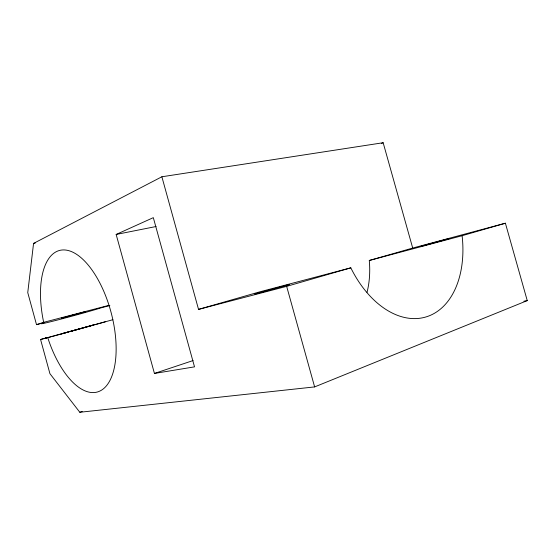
<?xml version="1.0" encoding="UTF-8"?>
<svg xmlns="http://www.w3.org/2000/svg" width="555" height="555" viewBox="0 0 555 555"><rect width="100%" height="100%" fill="white"/><g stroke="black" fill="none" stroke-linecap="round" stroke-linejoin="round"><path stroke-width="0.83" d="M36.512 324.654L43.672 322.33A73.26 33.945 75.1 0 1 79.358 256.313A73.26 33.945 75.1 0 1 112.041 375.714A73.26 33.945 75.1 0 1 48.382 339.542L47.744 337.454L40.577 339.507L49.929 373.681L79.816 412.268L314.629 386.911L527.25 300.609L505.397 223.214L412.705 248.05L383.158 142.732L161.873 176.774L33.564 243.402L27.75 292.617L36.512 324.654L44.102 322.677A33.279 0.735 -15.2 0 0 58.927 319.638A33.279 0.735 -15.2 0 0 101.53 307.713L109.848 305.548M116.155 234.453L153.319 217.65L194.514 366.855L154.436 373.446L116.155 234.453L156.094 226.516M381.556 143.391L383.158 142.732M79.816 412.268L82.272 411.421M154.436 373.446L193.091 360.549M46.592 337.884L45.156 338.328L47.154 337.835M161.873 176.774L198.537 309.385L286.657 286.359L350.822 267.836A91.672 59.947 73.5 0 0 425.602 317.051A91.672 59.947 73.5 0 0 462.114 235.708L505.397 223.214M198.537 309.385L260.017 291.777L350.822 267.836M367.049 292.291A81.044 58.816 73.5 0 0 369.283 260.482L412.705 248.05M105.394 321.761L94.392 324.862M93.684 325.063L87.843 326.687M83.965 327.762L87.093 326.895M83.181 327.984L75.952 329.982M71.935 331.092L75.14 330.204M64.151 333.132L93.427 324.994L61.418 333.846L67.21 332.389M40.577 339.507L112.852 319.722M59.878 334.394L63.436 333.423M59.052 334.623L53.62 336.101M51.671 336.628L52.968 336.274M49.575 337.19L51.025 336.802M369.283 260.482L462.114 235.708M47.716 337.683L48.854 337.385M43.672 322.33L108.912 305.354M33.564 243.402L35.256 243.076M523.837 301.212L527.25 300.609M286.657 286.359L314.629 386.911M420.954 246.33L449.952 238.4L420.954 246.33M61.667 318.181L85.505 311.73L61.667 318.181M289.106 284.618L254.995 294.032L289.106 284.618"/></g></svg>
